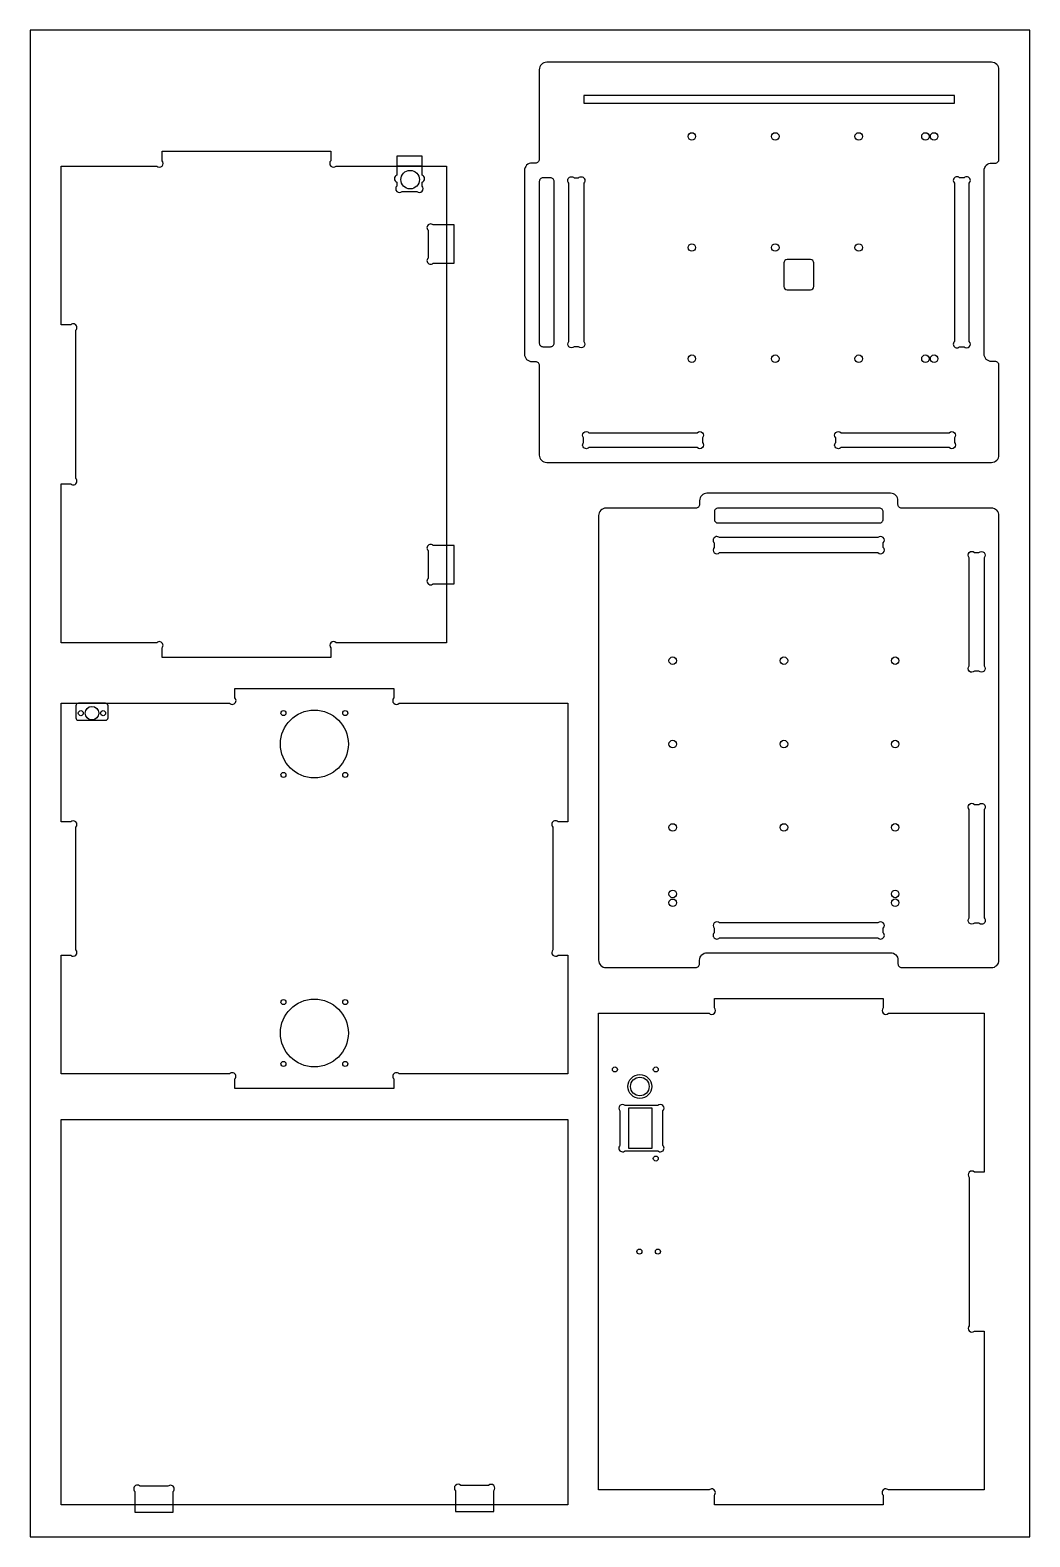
# Model space of a CAD drawing. Header units: millimetres. Extents: x -234 to 575, y -815 to 405.
import ezdxf

# ---------------------------------------------------------------- set-up
doc = ezdxf.new("R2010")
doc.units = ezdxf.units.MM
doc.header["$MEASUREMENT"] = 0
for name, color, linetype in [('bounding box', 7, 'Continuous'), ('mill 4mm - throu', 3, 'Continuous'), ('mill 6 mm - Pocket 10mm', 6, 'Continuous'), ('mill 6 mm - Pocket 8mm', 4, 'Continuous'), ('mill 6 mm - Pocket throu', 2, 'Continuous'), ('mill 6mm - OUTCUT', 1, 'Continuous'), ('mill 6mm - Pocket 3mm', 5, 'Continuous')]:
    doc.layers.add(name, color=color, linetype=linetype)

msp = doc.modelspace()

# ---------------------------------------------------------------- linework, layer by layer
at = {"layer": 'bounding box', "linetype": 'Continuous'}
msp.add_lwpolyline([(-234, -814.7), (575, -814.7), (575, 405.3), (-234, 405.3)], close=True, dxfattribs=at)
at = {"layer": 'mill 4mm - throu'}
for centre in [(-193, -147.7), (-193, -147.7), (-193, -147.7), (-175, -147.7), (-175, -147.7), (-175, -147.7), (-29, -147.6), (21, -147.6), (-29, -197.7), (21, -197.7), (-29, -381.6), (21, -381.6), (-29, -431.7), (21, -431.7), (239.2, -436.2), (272.3, -436.2), (272.3, -508.3), (259, -583.7), (274, -583.7)]:
    msp.add_circle(centre, 2.03, dxfattribs=at)
at = {"layer": 'mill 6 mm - Pocket 10mm'}
for points in [[(62.7, 282.3), (62.7, 279.1, 1), (67, 274.8), (79, 274.8, 1), (83.2, 279.1), (83.2, 282.3, 0.707107), (83.2, 287.9), (83.2, 303.3), (62.7, 303.3), (62.7, 287.9, 0.707107)], [(243.3, -497.7, 1), (247.5, -502), (273.9, -502, 1), (278.1, -497.7), (278.1, -469.6, 1), (273.9, -465.4), (247.5, -465.4, 1), (243.3, -469.6)]]:
    msp.add_lwpolyline(points, format="xyb", close=True, dxfattribs=at)
msp.add_circle((259.4, -450), 9.69, dxfattribs=at)
at = {"layer": 'mill 6 mm - Pocket 8mm'}
for centre, radius in [((301.5, 319.3), 3.02), ((369, 319.3), 3.02), ((436.5, 319.3), 3.02), ((490.5, 319.3), 3.02), ((497.5, 319.3), 3.02), ((301.5, 229.3), 3.02), ((369, 229.3), 3.02), ((436.5, 229.3), 3.02), ((301.5, 139.3), 3.03), ((369, 139.3), 3.03), ((436.5, 139.3), 3.03), ((490.5, 139.3), 3.03), ((497.5, 139.3), 3.03), ((286, -105.2), 3.02), ((376, -105.2), 3.02), ((466, -105.2), 3.03), ((286, -172.7), 3.02), ((376, -172.7), 3.02), ((466, -172.7), 3.03), ((286, -240.2), 3.02), ((376, -240.2), 3.02), ((466, -240.2), 3.03), ((286, -294.1), 3.02), ((466, -294.1), 3.03), ((286, -301.2), 3.02), ((466, -301.2), 3.03)]:
    msp.add_circle(centre, radius, dxfattribs=at)
at = {"layer": 'mill 6 mm - Pocket throu'}
for points in [[(181, 285.7, 0.414214), (178, 282.7), (178, 152, 0.414214), (181, 149), (187, 149, 0.414214), (190, 152), (190, 282.7, 0.414214), (187, 285.7)], [(214, 281.5), (214, 153.2, -1), (209.8, 149), (206.2, 149, -1), (201.9, 153.2), (201.9, 281.5, -1), (206.2, 285.7), (209.8, 285.7, -1)], [(526, 153.2), (526, 281.5, 1), (521.8, 285.7), (518.2, 285.7, 1), (513.9, 281.5), (513.9, 153.2, 1), (518.2, 149), (521.8, 149, 1)], [(218.2, 79.4), (305.8, 79.4, -1), (310, 75.2), (310, 71.5, -1), (305.8, 67.3), (218.2, 67.3, -1), (213.9, 71.5), (213.9, 75.2, -1)], [(422.2, 79.4), (509.8, 79.4, -1), (514, 75.2), (514, 71.5, -1), (509.8, 67.3), (422.2, 67.3, -1), (417.9, 71.5), (417.9, 75.2, -1)], [(319.7, 9.3, 0.414214), (322.7, 6.3), (453.3, 6.3, 0.414214), (456.3, 9.3), (456.3, 15.3, 0.414214), (453.3, 18.3), (322.7, 18.3, 0.414214), (319.7, 15.3)], [(452.1, -5.6), (323.9, -5.6, 1), (319.6, -9.8), (319.6, -13.5, 1), (323.9, -17.7), (452.1, -17.7, 1), (456.4, -13.5), (456.4, -9.8, 1)], [(525.9, -109.5), (525.9, -21.8, -1), (530.2, -17.6), (533.8, -17.6, -1), (538, -21.8), (538, -109.5, -1), (533.8, -113.7), (530.2, -113.7, -1)], [(525.9, -313.5), (525.9, -225.8, -1), (530.2, -221.6), (533.8, -221.6, -1), (538, -225.8), (538, -313.5, -1), (533.8, -317.7), (530.2, -317.7, -1)], [(323.9, -329.7), (452.1, -329.7, 1), (456.4, -325.5), (456.4, -321.8, 1), (452.1, -317.6), (323.9, -317.6, 1), (319.6, -321.8), (319.6, -325.5, 1)]]:
    msp.add_lwpolyline(points, format="xyb", close=True, dxfattribs=at)
msp.add_lwpolyline([(250.5, -467.2), (269.1, -467.2), (269.1, -500.2), (250.5, -500.2)], close=True, dxfattribs=at)
for centre, radius in [((73.5, 284.3), 7.5), ((73.5, 284.3), 7.5), ((-184, -147.7), 5.5), ((-4, -172.7), 27.5), ((-4, -406.7), 27.5), ((259.4, -450), 7.5)]:
    msp.add_circle(centre, radius, dxfattribs=at)
at = {"layer": 'mill 6mm - OUTCUT'}
msp.add_line((83.2, 295.3), (62.7, 295.3), dxfattribs=at)
for points in [[(550, 373.3, 0.414214), (544, 379.3), (184, 379.3, 0.414214), (178, 373.3), (178, 300.7, -0.414214), (175, 297.7), (172, 297.7, 0.414214), (166, 291.7), (166, 143, 0.414214), (172, 137), (175, 137, -0.414214), (178, 134), (178, 61.3, 0.414214), (184, 55.3), (544, 55.3, 0.414214), (550, 61.3), (550, 134, 0.414214), (547, 137), (544, 137, -0.414214), (538, 143), (538, 291.7, -0.414214), (544, 297.7), (547, 297.7, 0.414214), (550, 300.7)], [(9.3, -94.9), (9.3, -102.7), (-127.3, -102.7), (-127.3, -94.9, 1), (-131.6, -90.7), (-209, -90.7), (-209, 38), (-201.2, 38, 1), (-197, 42.3), (-197, 162.4, 1), (-201.2, 166.7), (-209, 166.7), (-209, 295.3), (-131.6, 295.3, 1), (-127.3, 299.6), (-127.3, 307.3), (9.3, 307.3), (9.3, 299.6, 1), (13.6, 295.3), (103, 295.3), (103, -90.7), (13.6, -90.7, 1)], [(226, -347.7, 0.414214), (232, -353.7), (304.7, -353.7, 0.414214), (307.7, -350.7), (307.7, -347.7, -0.414214), (313.7, -341.7), (462.3, -341.7, -0.414214), (468.3, -347.7), (468.3, -350.7, 0.414214), (471.3, -353.7), (544, -353.7, 0.414214), (550, -347.7), (550, 12.3, 0.414214), (544, 18.3), (471.3, 18.3, -0.414214), (468.3, 21.3), (468.3, 24.3, 0.414214), (462.3, 30.3), (313.7, 30.3, 0.414214), (307.7, 24.3), (307.7, 21.3, -0.414214), (304.7, 18.3), (232, 18.3, 0.414214), (226, 12.3)], [(530.2, -519.3, 1), (526, -523.6), (526, -643.7, 1), (530.2, -648), (538, -648), (538, -776.7), (460.6, -776.7, 1), (456.3, -780.9), (456.3, -788.7), (319.7, -788.7), (319.7, -780.9, 1), (315.4, -776.7), (226, -776.7), (226, -390.7), (315.4, -390.7, 1), (319.7, -386.4), (319.7, -378.7), (456.3, -378.7), (456.3, -386.4, 1), (460.6, -390.7), (538, -390.7), (538, -519.3)]]:
    msp.add_lwpolyline(points, format="xyb", close=True, dxfattribs=at)
for points in [[(-201.2, -343.7, 1), (-197, -339.4), (-197, -239.9, 1), (-201.2, -235.7), (-209, -235.7), (-209, -139.7), (-72.6, -139.7, 1), (-68.3, -135.4), (-68.3, -127.7)], [(-68.3, -127.7), (60.3, -127.7), (60.3, -135.4, 1), (64.6, -139.7), (201, -139.7), (201, -235.7), (193.2, -235.7, 1), (189, -239.9), (189, -339.4, 1), (193.2, -343.7)], [(193.2, -343.7), (201, -343.7), (201, -439.7), (64.6, -439.7, 1), (60.3, -443.9), (60.3, -451.7), (-68.3, -451.7), (-68.3, -443.9, 1), (-72.6, -439.7), (-209, -439.7), (-209, -343.7), (-201.2, -343.7)]]:
    msp.add_lwpolyline(points, format="xyb", dxfattribs=at)
msp.add_lwpolyline([(201, -476.7), (201, -788.7), (-209, -788.7), (-209, -476.7)], close=True, dxfattribs=at)
at = {"layer": 'mill 6mm - Pocket 3mm'}
msp.add_lwpolyline([(514, 352.5), (214, 352.5), (214, 346.2), (514, 346.2)], close=True, dxfattribs=at)
for points in [[(92.2, 216.6), (109, 216.6), (109, 247.6), (92.2, 247.6, 1), (88, 243.4), (88, 220.8, 1)], [(397.5, 195.2, 0.414214), (400.1, 197.8), (400.1, 216.8, 0.414214), (397.5, 219.5), (378.5, 219.5, 0.414214), (375.9, 216.8), (375.9, 197.8, 0.414214), (378.5, 195.2)], [(92.2, -42.9), (109, -42.9), (109, -11.9), (92.2, -11.9, 1), (88, -16.1), (88, -38.7, 1)], [(-195, -153.4), (-173, -153.4, 0.414214), (-171, -151.4), (-171, -141.7, 0.414214), (-173, -139.7), (-195, -139.7, 0.414214), (-197, -141.7), (-197, -151.4, 0.414214)], [(-149.3, -777.9), (-149.3, -794.7), (-118.3, -794.7), (-118.3, -777.9, 1), (-122.5, -773.7), (-145, -773.7, 1)], [(110.2, -777.3), (110.2, -794), (141.2, -794), (141.2, -777.3, 1), (137, -773), (114.5, -773, 1)]]:
    msp.add_lwpolyline(points, format="xyb", close=True, dxfattribs=at)

doc.saveas('drawing.dxf')
